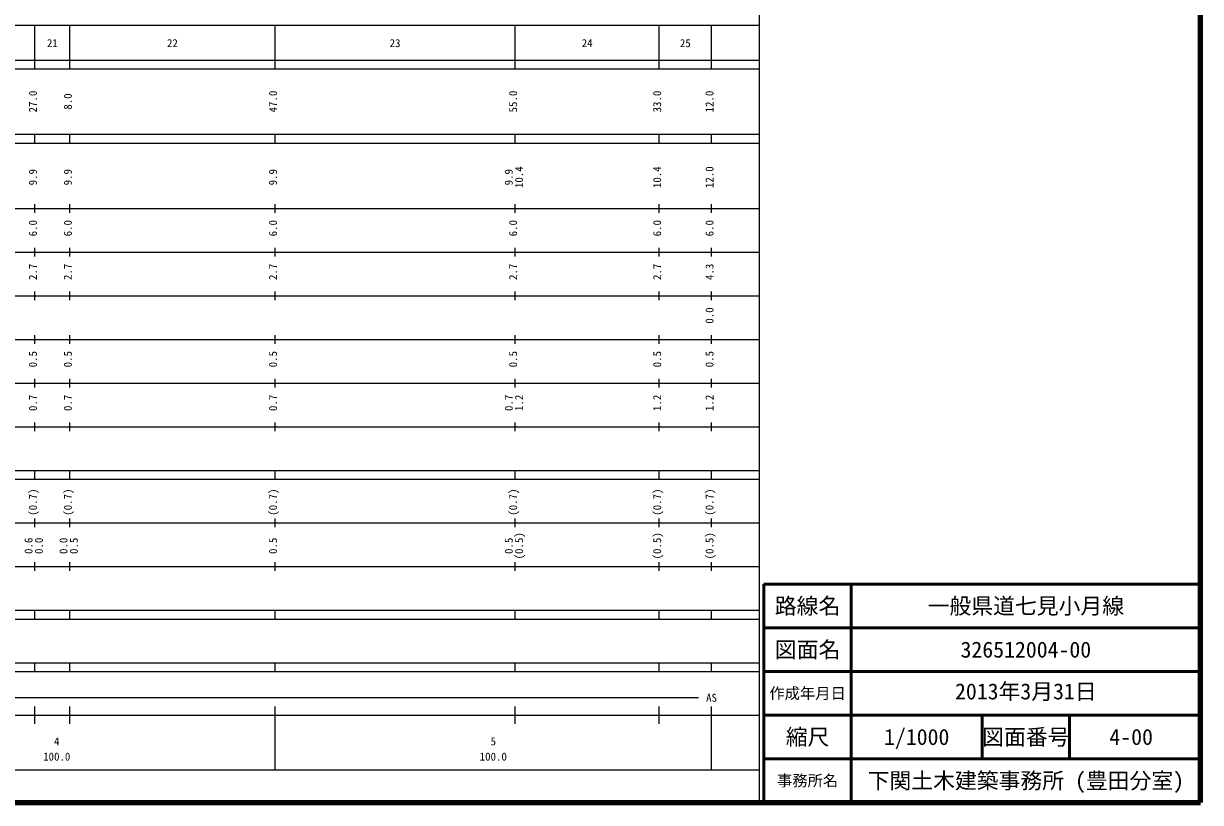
# Model space of a CAD drawing. Units: millimetres, scale not verified. Extents: x 40000 to 680000, y 20000 to 380000.
# Drawn here: x 410393 to 680000, y 20000 to 198357 of the extents above; entities that cross this region are included whole.
import ezdxf
from ezdxf.enums import TextEntityAlignment as Align

# ---------------------------------------------------------------- set-up
doc = ezdxf.new("R2010")
doc.units = ezdxf.units.MM
doc.header["$LTSCALE"] = 1000
for name, color, linetype, lineweight in [('M-TTL', 2, 'Continuous', 140), ('M-TTL-BAND', 7, 'Continuous', 25), ('M-TTL-FRAM', 2, 'Continuous', 50), ('M-TTL-LINE', 7, 'Continuous', 50)]:
    doc.layers.add(name, color=color, linetype=linetype, lineweight=lineweight)
doc.layers.add('M-TTL-TXT', color=7, linetype='Continuous')
doc.styles.add('ＭＳ ゴシック', font='')
doc.styles.get('ＭＳ ゴシック').set_extended_font_data('MS Gothic')

msp = doc.modelspace()

# ---------------------------------------------------------------- linework, layer by layer
at = {"layer": 'M-TTL'}
for p, q in [((680000, 20000), (680000, 380000)), ((40000, 20000), (680000, 20000))]:
    msp.add_line(p, q, dxfattribs=at)
at = {"layer": 'M-TTL-BAND'}
for p, q in [((579000, 20000), (579000, 370000)), ((68000, 198000), (579000, 198000)), ((413000, 188000), (413000, 198000)), ((421000, 188000), (421000, 198000)), ((468000, 188000), (468000, 198000)), ((523000, 188000), (523000, 198000)), ((556000, 188000), (556000, 198000)), ((568000, 188000), (568000, 198000)), ((40000, 190000), (579000, 190000)), ((40000, 188000), (579000, 188000)), ((40000, 173000), (579000, 173000)), ((413000, 171000), (413000, 173000)), ((421000, 171000), (421000, 173000)), ((468000, 171000), (468000, 173000)), ((523000, 171000), (523000, 173000)), ((556000, 171000), (556000, 173000)), ((568000, 171000), (568000, 173000)), ((40000, 171000), (579000, 171000)), ((413000, 155000), (413000, 157000)), ((421000, 155000), (421000, 157000)), ((468000, 155000), (468000, 157000)), ((523000, 155000), (523000, 157000)), ((556000, 155000), (556000, 157000)), ((568000, 155000), (568000, 157000)), ((40000, 156000), (579000, 156000)), ((46000, 146000), (579000, 146000)), ((413000, 145000), (413000, 147000)), ((421000, 145000), (421000, 147000)), ((468000, 145000), (468000, 147000)), ((523000, 145000), (523000, 147000)), ((556000, 145000), (556000, 147000)), ((568000, 145000), (568000, 147000)), ((52000, 136000), (579000, 136000)), ((413000, 135000), (413000, 137000)), ((421000, 135000), (421000, 137000)), ((468000, 135000), (468000, 137000)), ((523000, 135000), (523000, 137000)), ((556000, 135000), (556000, 137000)), ((568000, 135000), (568000, 137000)), ((413000, 125000), (413000, 127000)), ((421000, 125000), (421000, 127000)), ((468000, 125000), (468000, 127000)), ((523000, 125000), (523000, 127000)), ((556000, 125000), (556000, 127000)), ((568000, 125000), (568000, 127000)), ((46000, 126000), (579000, 126000)), ((52000, 116000), (579000, 116000)), ((413000, 115000), (413000, 117000)), ((421000, 115000), (421000, 117000)), ((468000, 115000), (468000, 117000)), ((523000, 115000), (523000, 117000)), ((556000, 115000), (556000, 117000)), ((568000, 115000), (568000, 117000)), ((46000, 106000), (579000, 106000)), ((413000, 105000), (413000, 107000)), ((421000, 105000), (421000, 107000)), ((468000, 105000), (468000, 107000)), ((523000, 105000), (523000, 107000)), ((556000, 105000), (556000, 107000)), ((568000, 105000), (568000, 107000)), ((40000, 96000), (579000, 96000)), ((413000, 94000), (413000, 96000)), ((421000, 94000), (421000, 96000)), ((468000, 94000), (468000, 96000)), ((523000, 94000), (523000, 96000)), ((556000, 94000), (556000, 96000)), ((568000, 94000), (568000, 96000)), ((40000, 94000), (579000, 94000)), ((49000, 84000), (579000, 84000)), ((413000, 83000), (413000, 85000)), ((421000, 83000), (421000, 85000)), ((468000, 83000), (468000, 85000)), ((523000, 83000), (523000, 85000)), ((556000, 83000), (556000, 85000)), ((568000, 83000), (568000, 85000)), ((40000, 74000), (579000, 74000)), ((413000, 73000), (413000, 75000)), ((421000, 73000), (421000, 75000)), ((468000, 73000), (468000, 75000)), ((523000, 73000), (523000, 75000)), ((556000, 73000), (556000, 75000)), ((568000, 73000), (568000, 75000)), ((40000, 64000), (579000, 64000)), ((413000, 62000), (413000, 64000)), ((421000, 62000), (421000, 64000)), ((468000, 62000), (468000, 64000)), ((523000, 62000), (523000, 64000)), ((556000, 62000), (556000, 64000)), ((568000, 62000), (568000, 64000)), ((40000, 62000), (579000, 62000)), ((40000, 52000), (579000, 52000)), ((413000, 50000), (413000, 52000)), ((421000, 50000), (421000, 52000)), ((468000, 50000), (468000, 52000)), ((523000, 50000), (523000, 52000)), ((556000, 50000), (556000, 52000)), ((568000, 50000), (568000, 52000)), ((40000, 50000), (579000, 50000)), ((71000, 44000), (565000, 44000)), ((413000, 38000), (413000, 42000)), ((421000, 38000), (421000, 42000)), ((468000, 27500), (468000, 42000)), ((523000, 38000), (523000, 42000)), ((556000, 38000), (556000, 42000)), ((568000, 27500), (568000, 42000)), ((40000, 40000), (579000, 40000)), ((68000, 27500), (579000, 27500))]:
    msp.add_line(p, q, dxfattribs=at)
at = {"layer": 'M-TTL-FRAM'}
for p, q in [((680000, 70000), (580000, 70000)), ((580000, 70000), (580000, 20000))]:
    msp.add_line(p, q, dxfattribs=at)
at = {"layer": 'M-TTL-LINE'}
for p, q in [((600000, 70000), (600000, 20000)), ((680000, 60000), (580000, 60000)), ((680000, 50000), (580000, 50000)), ((680000, 40000), (580000, 40000)), ((630000, 40000), (630000, 30000)), ((650000, 40000), (650000, 30000)), ((680000, 30000), (580000, 30000))]:
    msp.add_line(p, q, dxfattribs=at)

# ---------------------------------------------------------------- texts
at = {"layer": 'M-TTL-BAND', "style": 'ＭＳ ゴシック'}
for s, p in [('21', (417000, 192405)), ('22', (444500, 192405)), ('23', (495500, 192405)), ('24', (539500, 192405)), ('25', (562000, 192405)), ('AS', (568000, 42500)), ('4', (418000, 32523)), ('5', (518000, 32523)), ('100.0', (418000, 29033)), ('100.0', (518000, 29033))]:
    msp.add_text(s, height=1833, dxfattribs=at).set_placement(p, align=Align.BOTTOM_CENTER)
for s, p in [('27.0', (414000, 180500)), ('8.0', (422000, 180500)), ('47.0', (469000, 180500)), ('55.0', (524000, 180500)), ('33.0', (557000, 180500)), ('12.0', (569000, 180500)), ('9.9', (414000, 163174)), ('9.9', (422000, 163174)), ('9.9', (469000, 163174)), ('9.9', (523000, 163174)), ('10.4', (525370, 163174)), ('10.4', (557000, 163174)), ('12.0', (569000, 163174)), ('6.0', (414000, 151500)), ('6.0', (422000, 151500)), ('6.0', (469000, 151500)), ('6.0', (524000, 151500)), ('6.0', (557000, 151500)), ('6.0', (569000, 151500)), ('2.7', (414000, 141500)), ('2.7', (422000, 141500)), ('2.7', (469000, 141500)), ('2.7', (524000, 141500)), ('2.7', (557000, 141500)), ('4.3', (569000, 141500)), ('0.0', (569000, 131500)), ('0.5', (414000, 121500)), ('0.5', (422000, 121500)), ('0.5', (469000, 121500)), ('0.5', (524000, 121500)), ('0.5', (557000, 121500)), ('0.5', (569000, 121500)), ('0.7', (414000, 111500)), ('0.7', (422000, 111500)), ('0.7', (469000, 111500)), ('0.7', (523000, 111500)), ('1.2', (525370, 111500)), ('1.2', (557000, 111500)), ('1.2', (569000, 111500)), ('(0.7)', (414000, 88764)), ('(0.7)', (422000, 88764)), ('(0.7)', (469000, 88764)), ('(0.7)', (524000, 88764)), ('(0.7)', (557000, 88764)), ('(0.7)', (569000, 88764)), ('(0.5)', (525370, 78764)), ('(0.5)', (557000, 78764)), ('(0.5)', (569000, 78764)), ('0.6', (413000, 78764)), ('0.0', (415370, 78764)), ('0.0', (421000, 78764)), ('0.5', (423370, 78764)), ('0.5', (469000, 78764)), ('0.5', (523000, 78764))]:
    msp.add_text(s, height=1833, rotation=90, dxfattribs=at).set_placement(p, align=Align.BOTTOM_CENTER)
at = {"layer": 'M-TTL-TXT', "style": 'ＭＳ ゴシック'}
for s, height, p in [('路線名', 3666, (590000, 65000)), ('路線名', 3666, (590000, 65000)), ('一般県道七見小月線', 3666, (640000, 65000)), ('図面名', 3666, (590000, 55000)), ('図面名', 3666, (590000, 55000)), ('326512004-00', 3666, (640000, 55000)), ('作成年月日', 2566, (590000, 45000)), ('作成年月日', 2566, (590000, 45000)), ('縮尺', 3666, (590000, 35000)), ('縮尺', 3666, (590000, 35000)), ('1/1000', 3666, (615000, 35000)), ('図面番号', 3666, (640000, 35000)), ('図面番号', 3666, (640000, 35000)), ('4-00', 3666, (664125, 35000)), ('下関土木建築事務所 (豊田分室)', 3666, (640000, 25000)), ('事務所名', 2566, (590000, 25000)), ('事務所名', 2566, (590000, 25000))]:
    msp.add_text(s, height=height, dxfattribs=at).set_placement(p, align=Align.MIDDLE_CENTER)
msp.add_text('2013年3月31日', height=3666, dxfattribs=at).set_placement((640000, 42500), align=Align.BOTTOM_CENTER)

doc.saveas('drawing.dxf')
